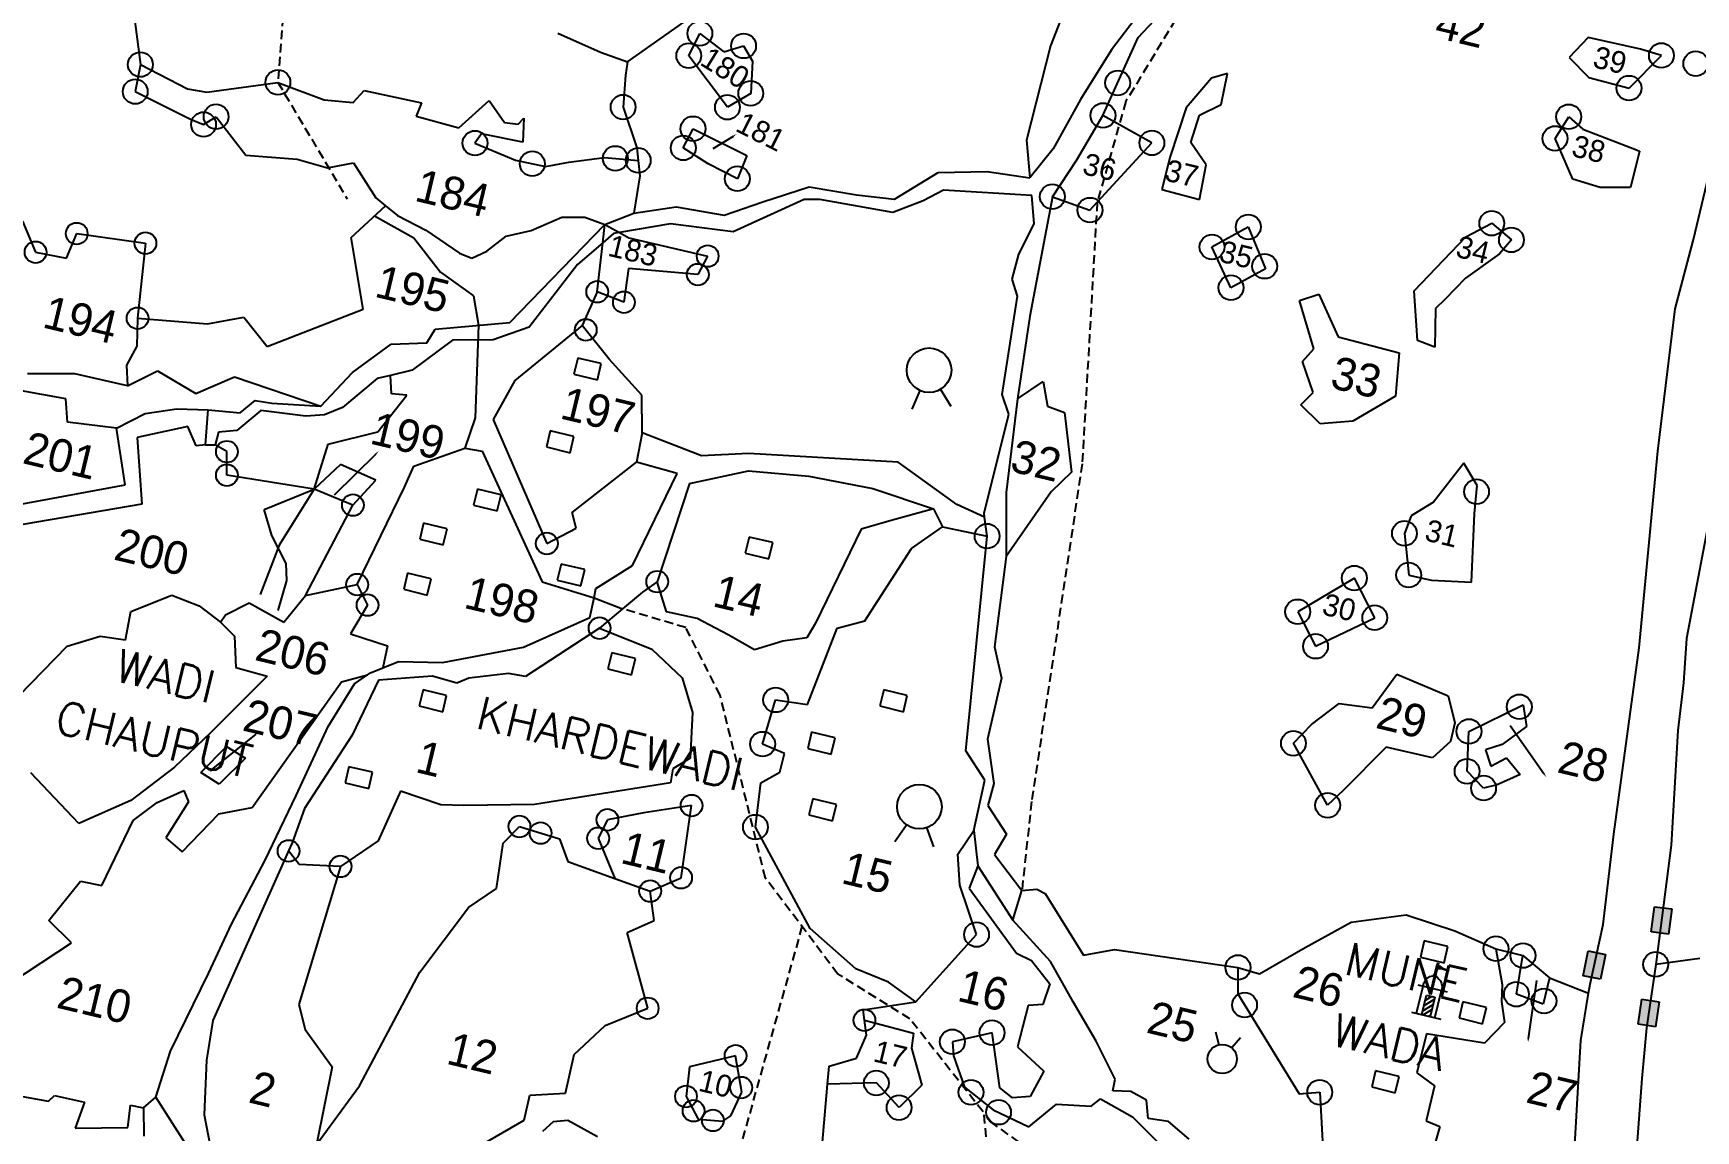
# Model space of a CAD drawing. Header units: metres. Extents: x 318142 to 321969, y 1858939 to 1863690.
# Drawn here: x 319705 to 320647, y 1861377 to 1861999 of the extents above; entities that cross this region are included whole.
import ezdxf

# ---------------------------------------------------------------- set-up
doc = ezdxf.new("R2010")
doc.units = ezdxf.units.M
doc.linetypes.add('DASHED', pattern=[0.75, 0.5, -0.25])
for name, color, linetype in [('LINE_FOOTPATH', 1, 'DASHED'), ('LINE_WATER', 4, 'Continuous'), ('OFF', 1, 'Continuous'), ('OTHERS', 1, 'Continuous'), ('POLY_PARCEL', 6, 'Continuous'), ('POLY_ROAD', 30, 'Continuous'), ('POLY_WATER', 4, 'Continuous'), ('TEXT_MAPIN', 7, 'Continuous'), ('TEXT_PARCEL', 7, 'Continuous')]:
    doc.layers.add(name, color=color, linetype=linetype)
doc.styles.get("Standard").update_dxf_attribs({"font": 'simplex.shx'})
doc.styles.add('TEXT_MAP', font='')
doc.styles.get('TEXT_MAP').set_extended_font_data('Kruti Dev 050')

msp = doc.modelspace()

# ---------------------------------------------------------------- hatches: boundary and pattern name
for points in [[(320622.07, 1861489.84), (320631.93, 1861488.54), (320633.8, 1861502.8), (320623.94, 1861504.1)], [(320583.56, 1861464.95), (320593.31, 1861462.98), (320596.16, 1861477.08), (320586.41, 1861479.05)], [(320626.65, 1861450.24), (320616.8, 1861451.65), (320614.75, 1861437.41), (320624.6, 1861436)]]:
    msp.add_hatch(color=256).paths.add_polyline_path(points)
at = {"linetype": 'Continuous'}
msp.add_hatch(color=256, dxfattribs=at).paths.add_polyline_path([(320502.3, 1861468.84), (320503.85, 1861468.73), (320505.47, 1861468.17), (320507.57, 1861467.76), (320503.47, 1861469.35), (320502.32, 1861470.41), (320500.72, 1861471.06), (320500.1, 1861468.65), (320500.4, 1861468.59)])

# ---------------------------------------------------------------- linework, layer by layer
for p, q in [((320203.17, 1861786.12), (320207.79, 1861796.69)), ((320225.34, 1861787.59), (320219.37, 1861797.46)), ((320193.43, 1861541.09), (320200.09, 1861550.51)), ((320215.44, 1861538.05), (320211.58, 1861548.92)), ((320622.07, 1861489.84), (320623.94, 1861504.1)), ((320623.94, 1861504.1), (320633.8, 1861502.8)), ((320633.8, 1861502.8), (320631.93, 1861488.54)), ((320631.93, 1861488.54), (320622.07, 1861489.84)), ((320583.56, 1861464.95), (320586.41, 1861479.05)), ((320586.41, 1861479.05), (320596.16, 1861477.08)), ((320596.16, 1861477.08), (320593.31, 1861462.98)), ((320593.31, 1861462.98), (320583.56, 1861464.95)), ((320614.75, 1861437.41), (320616.8, 1861451.65)), ((320616.8, 1861451.65), (320626.65, 1861450.24)), ((320626.65, 1861450.24), (320624.6, 1861436)), ((320624.6, 1861436), (320614.75, 1861437.41)), ((320375.16, 1861433.14), (320376.99, 1861425.8)), ((320389.33, 1861429.75), (320384.39, 1861424.03))]:
    msp.add_line(p, q)
for p, q in [((320493.23, 1861461.01), (320494.74, 1861463.28)), ((320494.74, 1861463.28), (320496.69, 1861464.48)), ((320496.69, 1861464.48), (320498.3, 1861464.97)), ((320498.3, 1861464.97), (320499.43, 1861466.02)), ((320499.43, 1861466.02), (320500.72, 1861471.06)), ((320499.43, 1861466.02), (320500.21, 1861464.87)), ((320500.4, 1861468.59), (320500.1, 1861468.65)), ((320500.21, 1861464.87), (320501.78, 1861463)), ((320502.3, 1861468.84), (320500.4, 1861468.59)), ((320500.72, 1861471.06), (320502.32, 1861470.41)), ((320501.78, 1861463), (320502.7, 1861462.08)), ((320503.85, 1861468.73), (320502.3, 1861468.84)), ((320502.32, 1861470.41), (320503.47, 1861469.35)), ((320503.47, 1861469.35), (320507.57, 1861467.76)), ((320505.47, 1861468.17), (320503.85, 1861468.73)), ((320507.57, 1861467.76), (320505.47, 1861468.17)), ((320489.08, 1861443.65), (320492.77, 1861459.07)), ((320489.86, 1861459.77), (320506.47, 1861455.8)), ((320492.16, 1861442.92), (320494.77, 1861453.86)), ((320492.77, 1861459.07), (320493.23, 1861461.01)), ((320494.12, 1861451.13), (320497.51, 1861453.21)), ((320494.77, 1861453.86), (320499.5, 1861452.73)), ((320499.55, 1861441.15), (320503.23, 1861456.57)), ((320502.7, 1861462.08), (320503.32, 1861460.62)), ((320503.61, 1861458.89), (320503.23, 1861456.57)), ((320503.32, 1861460.62), (320503.61, 1861458.89)), ((320486.18, 1861444.35), (320502.95, 1861440.34)), ((320492.69, 1861445.13), (320498.55, 1861448.74)), ((320492.94, 1861442.73), (320497.83, 1861445.74)), ((320493.4, 1861448.13), (320499.26, 1861451.73)), ((320499.5, 1861452.73), (320496.89, 1861441.79)), ((320495.93, 1861442.02), (320497.12, 1861442.74))]:
    msp.add_line(p, q, dxfattribs=at)
for points in [[(320101.7, 1861940.81), (320090.29, 1861933.7)], [(319899.18, 1861760.73), (319875.63, 1861737.32)], [(320561.3, 1861579.42), (320542.15, 1861606.55)], [(319831.09, 1861601.79), (319805.16, 1861581.05)], [(320552.55, 1861429.47), (320557.35, 1861462.33)]]:
    msp.add_lwpolyline(points)
for centre, radius in [((320082.92, 1861999.16), 7.04), ((320076.63, 1861986.56), 7.04), ((320107.68, 1861992.1), 7.04), ((320627.89, 1861986.66), 7.04), ((319765.83, 1861981.53), 7.04), ((320647.38, 1861982.05), 7.04), ((319762.87, 1861966.22), 7.04), ((319843.76, 1861971.42), 7.04), ((320111.77, 1861965.2), 7.04), ((320319.72, 1861971.11), 7.04), ((320609.51, 1861968.18), 7.04), ((320039.43, 1861957.37), 7.04), ((320098.56, 1861957.36), 7.04), ((319801.62, 1861947.57), 7.04), ((319808.77, 1861951.95), 7.04), ((320311.36, 1861952.67), 7.04), ((320575.36, 1861951.92), 7.04), ((319955.45, 1861936.97), 7.04), ((320079.05, 1861945.12), 7.04), ((320339.08, 1861937.14), 7.04), ((320567.57, 1861939.63), 7.04), ((320035, 1861928.31), 7.04), ((320047.95, 1861927.18), 7.04), ((320073.51, 1861934.3), 7.04), ((319987.93, 1861925.3), 7.04), ((320104.15, 1861916.8), 7.04), ((320282.71, 1861906.61), 7.04), ((320303.98, 1861899.01), 7.04), ((320393.72, 1861889.48), 7.04), ((320531.76, 1861891.59), 7.04), ((319729.72, 1861885.67), 6.16), ((319768.69, 1861880.25), 6.16), ((320542.89, 1861882.14), 7.04), ((319706.42, 1861875.14), 6.16), ((320087.33, 1861872.93), 6.16), ((320373.15, 1861878.11), 7.04), ((320081.75, 1861862.48), 6.16), ((320403.01, 1861867.19), 7.04), ((320024.79, 1861852.7), 6.16), ((320383.93, 1861855), 7.04), ((320039.88, 1861846.74), 6.16), ((319764.25, 1861837.7), 6.16), ((320018.26, 1861831.1), 6.16), ((320212.84, 1861808.24), 12.61), ((319814.9, 1861762.07), 6.16), ((319814.84, 1861748.71), 6.16), ((320523.08, 1861739.36), 7.04), ((319886.27, 1861731.77), 6.16), ((320245.72, 1861714.16), 7.04), ((320482.24, 1861715.74), 7.04), ((319996.18, 1861710), 6.16), ((320484.67, 1861692.13), 7.04), ((319888.68, 1861686.7), 6.16), ((320058.79, 1861688.36), 6.16), ((320453.88, 1861690.38), 7.04), ((319894.59, 1861675.09), 6.16), ((320421.74, 1861671.3), 7.04), ((320465.45, 1861667.94), 7.04), ((320026.06, 1861662.02), 6.16), ((320431.85, 1861651.76), 7.04), ((320125.86, 1861621.34), 7.04), ((320547.33, 1861617.42), 7.04), ((320419.34, 1861596.74), 7.04), ((320518.79, 1861603.44), 7.04), ((320118.46, 1861596.28), 7.04), ((320517.74, 1861580.86), 7.04), ((320527.08, 1861571.35), 7.04), ((320078.25, 1861561.43), 6.16), ((320207.36, 1861560.8), 12.61), ((320438.72, 1861561.61), 7.04), ((320030.48, 1861553.36), 6.16), ((319980.66, 1861549.58), 6.16), ((319992.67, 1861545.85), 6.16), ((320025.27, 1861542.89), 6.16), ((320114.44, 1861549.22), 7.04), ((319849.82, 1861535.7), 6.16), ((319879.22, 1861526.92), 6.16), ((320054.76, 1861512.94), 6.16), ((320072.26, 1861520.48), 6.16), ((320239.72, 1861488.31), 7.04), ((320534.1, 1861480.26), 7.04), ((320549.38, 1861476.42), 7.04), ((320387.88, 1861469.63), 7.04), ((320624.66, 1861471.38), 7.04), ((320391.63, 1861448.34), 7.04), ((320545.71, 1861454.48), 7.04), ((320561.34, 1861450.66), 7.04), ((320053.33, 1861446.49), 6.16), ((320176.18, 1861439.71), 6.16), ((320226.03, 1861427.49), 7.04), ((320248.52, 1861432.65), 7.04), ((320103.15, 1861419.55), 6.16), ((320378.98, 1861417.77), 8.27), ((320106.32, 1861401.52), 6.16), ((320182.94, 1861404.16), 7.04), ((320236.59, 1861398.88), 7.04), ((320434.25, 1861398.89), 7.04), ((320075.06, 1861396.51), 6.16), ((320195.85, 1861390.21), 7.04), ((320079.37, 1861388.4), 6.16), ((320090.33, 1861382.93), 6.16), ((320252.19, 1861387.57), 7.04)]:
    msp.add_circle(centre, radius)
for points in [[(320101.48, 1861941.17), (320103.82, 1861942.14), (320101.92, 1861940.46)], [(319898.89, 1861761.02), (319900.95, 1861762.49), (319899.47, 1861760.43)], [(319830.83, 1861602.12), (319833.05, 1861603.36), (319831.35, 1861601.47)], [(320561.64, 1861579.66), (320562.74, 1861577.38), (320560.96, 1861579.18)], [(320552.97, 1861429.41), (320552.19, 1861426.99), (320552.14, 1861429.53)]]:
    msp.add_solid(points)
at = {"layer": 'LINE_FOOTPATH', "ltscale": 10}
for p, q in [((320391.33, 1862070.87), (320324.35, 1861960.68)), ((319846.63, 1862008.3), (319843.76, 1861971.42)), ((319843.76, 1861971.42), (319882.98, 1861905.49)), ((320324.35, 1861960.68), (320308.09, 1861903.48)), ((320308.09, 1861903.48), (320299.59, 1861755.19)), ((320299.59, 1861755.19), (320270.9, 1861563.69)), ((320074.88, 1861662.37), (320039.09, 1861672.97)), ((320094.39, 1861623.99), (320074.88, 1861662.37)), ((320120.07, 1861520.31), (320094.39, 1861623.99)), ((320270.9, 1861563.69), (320265.44, 1861513.34)), ((320161.16, 1861465.89), (320120.07, 1861520.31)), ((320140.78, 1861492.88), (320095.64, 1861331.42)), ((320201.93, 1861440.56), (320161.16, 1861465.89)), ((320248.03, 1861381.89), (320201.93, 1861440.56)), ((320257.62, 1861239.23), (320243.93, 1861387.11)), ((320312.65, 1861335.79), (320248.03, 1861381.89))]:
    msp.add_line(p, q, dxfattribs=at)
at = {"layer": 'LINE_WATER'}
for p, q in [((319898.59, 1861895.83), (319920.83, 1861883.33)), ((319920.83, 1861883.33), (319935.85, 1861863.87)), ((319935.85, 1861863.87), (319954.54, 1861850.34)), ((319954.54, 1861850.34), (319957.44, 1861833.7)), ((319957.44, 1861833.7), (319955.59, 1861781.18)), ((319955.59, 1861781.18), (319949.74, 1861764.06)), ((319836.05, 1861729.37), (319864.38, 1861740.75)), ((319864.38, 1861740.75), (319844.48, 1861709.14)), ((319840.35, 1861714.53), (319836.05, 1861729.37)), ((319844.48, 1861709.14), (319833.63, 1861681.09)), ((319848.47, 1861698.69), (319840.35, 1861714.53)), ((319848.8, 1861689.06), (319848.47, 1861698.69)), ((319843.9, 1861672.01), (319848.8, 1861689.06))]:
    msp.add_line(p, q, dxfattribs=at)
at = {"layer": 'OFF'}
for p, q in [((319802.64, 1861766.01), (319808.15, 1861765.92)), ((320050.14, 1861772.7), (320046.99, 1861756.17)), ((320215.36, 1861729.73), (320220.43, 1861719.41))]:
    msp.add_line(p, q, dxfattribs=at)
at = {"layer": 'OTHERS'}
for p, q in [((320013.67, 1861815.16), (320011.5, 1861806.08)), ((320027.06, 1861811.96), (320013.67, 1861815.16)), ((320024.86, 1861802.72), (320027.06, 1861811.96)), ((320011.5, 1861806.08), (320024.86, 1861802.72)), ((319998.15, 1861773.85), (319995.99, 1861764.77)), ((320011.55, 1861770.65), (319998.15, 1861773.85)), ((319995.99, 1861764.77), (320009.34, 1861761.41)), ((320009.34, 1861761.41), (320011.55, 1861770.65)), ((319956.82, 1861740.87), (319954.65, 1861731.79)), ((319970.22, 1861737.67), (319956.82, 1861740.87)), ((319968.01, 1861728.43), (319970.22, 1861737.67)), ((319954.65, 1861731.79), (319968.01, 1861728.43)), ((319926.32, 1861721.62), (319924.15, 1861712.53)), ((319939.72, 1861718.41), (319926.32, 1861721.62)), ((319937.51, 1861709.17), (319939.72, 1861718.41)), ((319924.15, 1861712.53), (319937.51, 1861709.17)), ((320110.81, 1861713.68), (320108.64, 1861704.59)), ((320124.21, 1861710.48), (320110.81, 1861713.68)), ((320122, 1861701.23), (320124.21, 1861710.48)), ((320004.23, 1861698.37), (320002.06, 1861689.29)), ((320017.63, 1861695.17), (320004.23, 1861698.37)), ((320108.64, 1861704.59), (320122, 1861701.23)), ((319917.22, 1861693.11), (319915.05, 1861684.02)), ((319930.62, 1861689.91), (319917.22, 1861693.11)), ((319928.41, 1861680.66), (319930.62, 1861689.91)), ((320002.06, 1861689.29), (320015.42, 1861685.93)), ((320015.42, 1861685.93), (320017.63, 1861695.17)), ((319915.05, 1861684.02), (319928.41, 1861680.66)), ((320032.99, 1861647.96), (320030.82, 1861638.88)), ((320046.39, 1861644.76), (320032.99, 1861647.96)), ((320044.18, 1861635.52), (320046.39, 1861644.76)), ((320030.82, 1861638.88), (320044.18, 1861635.52)), ((319926.01, 1861627.11), (319923.84, 1861618.02)), ((319939.41, 1861623.91), (319926.01, 1861627.11)), ((319937.2, 1861614.66), (319939.41, 1861623.91)), ((320187.09, 1861627.05), (320184.92, 1861617.97)), ((320200.49, 1861623.85), (320187.09, 1861627.05)), ((320198.28, 1861614.61), (320200.49, 1861623.85)), ((319923.84, 1861618.02), (319937.2, 1861614.66)), ((320184.92, 1861617.97), (320198.28, 1861614.61)), ((320146.23, 1861602.95), (320144.06, 1861593.87)), ((320159.63, 1861599.75), (320146.23, 1861602.95)), ((320157.42, 1861590.51), (320159.63, 1861599.75)), ((320144.06, 1861593.87), (320157.42, 1861590.51)), ((319884.05, 1861583.48), (319881.88, 1861574.4)), ((319897.45, 1861580.28), (319884.05, 1861583.48)), ((319895.24, 1861571.04), (319897.45, 1861580.28)), ((319881.88, 1861574.4), (319895.24, 1861571.04)), ((320146.92, 1861565.3), (320144.75, 1861556.22)), ((320160.32, 1861562.1), (320146.92, 1861565.3)), ((320158.11, 1861552.86), (320160.32, 1861562.1)), ((320144.75, 1861556.22), (320158.11, 1861552.86)), ((320493.47, 1861484.66), (320491.3, 1861475.57)), ((320506.87, 1861481.46), (320493.47, 1861484.66)), ((320504.66, 1861472.21), (320506.87, 1861481.46)), ((320491.3, 1861475.57), (320504.66, 1861472.21)), ((320515.34, 1861450.11), (320513.17, 1861441.03)), ((320528.74, 1861446.91), (320515.34, 1861450.11)), ((320526.53, 1861437.67), (320528.74, 1861446.91)), ((320513.17, 1861441.03), (320526.53, 1861437.67)), ((320465.83, 1861411), (320463.66, 1861401.92)), ((320479.23, 1861407.8), (320465.83, 1861411)), ((320477.02, 1861398.56), (320479.23, 1861407.8)), ((320463.66, 1861401.92), (320477.02, 1861398.56))]:
    msp.add_line(p, q, dxfattribs=at)
at = {"layer": 'POLY_PARCEL'}
for p, q in [((319760.41, 1862023.47), (319765.83, 1861981.53)), ((320294.98, 1862026.36), (320281.65, 1861992.06)), ((320041.92, 1861982.98), (320073.74, 1862005.49)), ((320002.37, 1861999.39), (320026.62, 1861988.48)), ((320076.63, 1861986.56), (320082.92, 1861999.16)), ((320082.92, 1861999.16), (320096.52, 1861988.7)), ((320096.52, 1861988.7), (320107.68, 1861992.1)), ((320107.68, 1861992.1), (320112.69, 1861983.52)), ((320281.65, 1861992.06), (320268.1, 1861938.75)), ((320586.27, 1861996.8), (320575.64, 1861985.58)), ((320615.95, 1861990.29), (320586.27, 1861996.8)), ((320627.89, 1861986.66), (320615.95, 1861990.29)), ((319765.83, 1861981.53), (319762.87, 1861966.22)), ((319765.83, 1861981.53), (319792.53, 1861967.71)), ((320026.62, 1861988.48), (320041.92, 1861982.98)), ((320041.92, 1861982.98), (320040.79, 1861975.42)), ((320098.56, 1861957.36), (320076.63, 1861986.56)), ((320112.69, 1861983.52), (320111.77, 1861965.2)), ((320575.64, 1861985.58), (320586.7, 1861974.21)), ((320609.51, 1861968.18), (320627.89, 1861986.66)), ((319803.44, 1861965.82), (319843.76, 1861971.42)), ((319843.76, 1861971.42), (319869.96, 1861961.58)), ((320040.79, 1861975.42), (320039.43, 1861957.37)), ((320372.91, 1861973.72), (320358.44, 1861957.02)), ((320381.89, 1861976.42), (320372.91, 1861973.72)), ((320378.28, 1861958.87), (320381.89, 1861976.42)), ((320586.7, 1861974.21), (320609.51, 1861968.18)), ((319762.87, 1861966.22), (319794.15, 1861950.57)), ((319792.53, 1861967.71), (319803.44, 1861965.82)), ((319886.46, 1861959.99), (319892.69, 1861966.78)), ((319892.69, 1861966.78), (319925.08, 1861959.76)), ((320111.77, 1861965.2), (320098.56, 1861957.36)), ((319869.96, 1861961.58), (319886.46, 1861959.99)), ((319925.08, 1861959.76), (319922.14, 1861952.18)), ((319946.35, 1861945.58), (319963.49, 1861961.22)), ((319963.49, 1861961.22), (319972.24, 1861948.6)), ((320039.43, 1861957.37), (320047.23, 1861934.34)), ((320339.08, 1861937.14), (320311.36, 1861952.67)), ((320358.44, 1861957.02), (320349.49, 1861929.31)), ((320361.12, 1861937.39), (320365.99, 1861952.89)), ((320365.99, 1861952.89), (320378.28, 1861958.87)), ((319794.15, 1861950.57), (319801.62, 1861947.57)), ((319801.62, 1861947.57), (319808.77, 1861951.95)), ((319808.77, 1861951.95), (319825.53, 1861930.19)), ((319922.14, 1861952.18), (319946.35, 1861945.58)), ((319972.24, 1861948.6), (319979.91, 1861947.69)), ((319979.91, 1861947.69), (319983.08, 1861951.12)), ((319983.08, 1861951.12), (319982.57, 1861937.44)), ((320073.51, 1861934.3), (320079.05, 1861945.12)), ((320079.05, 1861945.12), (320109.59, 1861929.94)), ((320567.57, 1861939.63), (320575.36, 1861951.92)), ((320575.36, 1861951.92), (320583.39, 1861944.96)), ((320583.39, 1861944.96), (320612.9, 1861933.65)), ((319959.08, 1861942.34), (319955.45, 1861936.97)), ((319955.45, 1861936.97), (319978.41, 1861927.29)), ((319982.57, 1861937.44), (319959.08, 1861942.34)), ((320047.23, 1861934.34), (320047.95, 1861927.18)), ((320087.59, 1861925.19), (320073.51, 1861934.3)), ((320268.1, 1861938.75), (320269.9, 1861917.35)), ((320303.98, 1861899.01), (320339.08, 1861937.14)), ((320369.91, 1861924.63), (320361.12, 1861937.39)), ((320577.75, 1861916.46), (320567.57, 1861939.63)), ((320612.9, 1861933.65), (320615.52, 1861932.44)), ((319825.53, 1861930.19), (319854.77, 1861927.91)), ((319854.77, 1861927.91), (319871.88, 1861922.95)), ((319871.88, 1861922.95), (319886.69, 1861925.85)), ((319886.69, 1861925.85), (319899.19, 1861905.98)), ((319978.41, 1861927.29), (319995.47, 1861923.73)), ((319995.47, 1861923.73), (320008.64, 1861926.2)), ((320008.64, 1861926.2), (320028.82, 1861928.85)), ((320028.82, 1861928.85), (320047.95, 1861927.18)), ((320047.95, 1861927.18), (320048.84, 1861918.36)), ((320104.15, 1861916.8), (320087.59, 1861925.19)), ((320109.59, 1861929.94), (320104.15, 1861916.8)), ((320349.49, 1861929.31), (320344.66, 1861910.7)), ((320366, 1861905.02), (320369.91, 1861924.63)), ((320615.52, 1861932.44), (320610.38, 1861911.77)), ((320048.84, 1861918.36), (320045.41, 1861897.34)), ((320593.13, 1861911.82), (320577.75, 1861916.46)), ((319899.19, 1861905.98), (319904.73, 1861901.47)), ((320282.71, 1861906.61), (320303.98, 1861899.01)), ((320344.66, 1861910.7), (320366, 1861905.02)), ((320610.38, 1861911.77), (320593.13, 1861911.82)), ((319885.23, 1861883.57), (319904.73, 1861901.47)), ((319904.73, 1861901.47), (319911.59, 1861895.88)), ((319911.59, 1861895.88), (319927.59, 1861887.71)), ((319698.93, 1861892.76), (319706.42, 1861875.14)), ((319927.59, 1861887.71), (319946.59, 1861874.64)), ((319973.08, 1861884.15), (319987.31, 1861887.54)), ((319987.31, 1861887.54), (320004.62, 1861895.07)), ((320004.62, 1861895.07), (320017.65, 1861894.92)), ((320017.65, 1861894.92), (320029.07, 1861890.88)), ((320027.91, 1861880.5), (320029.07, 1861890.88)), ((320029.07, 1861890.88), (320037.31, 1861886.24)), ((320373.15, 1861878.11), (320393.72, 1861889.48)), ((320393.72, 1861889.48), (320403.58, 1861865.81)), ((320517.11, 1861883.85), (320531.76, 1861891.59)), ((320531.76, 1861891.59), (320542.89, 1861882.14)), ((319724.04, 1861871.71), (319729.72, 1861885.67)), ((319729.72, 1861885.67), (319768.69, 1861880.25)), ((319768.69, 1861880.25), (319764.25, 1861837.7)), ((319892.18, 1861842.87), (319885.23, 1861883.57)), ((319962.2, 1861875.79), (319973.08, 1861884.15)), ((320024.79, 1861852.7), (320027.91, 1861880.5)), ((320037.31, 1861886.24), (320042.61, 1861883.25)), ((320042.61, 1861883.25), (320087.33, 1861872.93)), ((320383.93, 1861855), (320373.15, 1861878.11)), ((320487.69, 1861853.27), (320517.11, 1861883.85)), ((320542.89, 1861882.14), (320536.16, 1861874.26)), ((319706.42, 1861875.14), (319724.04, 1861871.71)), ((319946.59, 1861874.64), (319953.74, 1861871.72)), ((319953.74, 1861871.72), (319962.2, 1861875.79)), ((320087.33, 1861872.93), (320081.75, 1861862.48)), ((320536.16, 1861874.26), (320516.77, 1861860.48)), ((320042.46, 1861865.88), (320039.88, 1861846.74)), ((320081.75, 1861862.48), (320042.46, 1861865.88)), ((320403.58, 1861865.81), (320383.93, 1861855)), ((320516.77, 1861860.48), (320505.14, 1861848.33)), ((320024.79, 1861852.7), (320016.23, 1861833.62)), ((320039.88, 1861846.74), (320024.79, 1861852.7)), ((320422.77, 1861847.85), (320433.71, 1861851.44)), ((320433.71, 1861851.44), (320444.59, 1861827.13)), ((320489.69, 1861825.08), (320487.69, 1861853.27)), ((319837.68, 1861821.77), (319892.18, 1861842.87)), ((320430.93, 1861820.32), (320422.77, 1861847.85)), ((320499.84, 1861843.2), (320499.48, 1861821.39)), ((320505.14, 1861848.33), (320499.84, 1861843.2)), ((319764.25, 1861837.7), (319763.86, 1861821.96)), ((319764.25, 1861837.7), (319803.83, 1861834.49)), ((319803.83, 1861834.49), (319824.41, 1861838.31)), ((319824.41, 1861838.31), (319837.68, 1861821.77)), ((320016.23, 1861833.62), (319978.01, 1861802.38)), ((320031.57, 1861814.49), (320016.23, 1861833.62)), ((319763.86, 1861821.96), (319757.91, 1861811.18)), ((320444.59, 1861827.13), (320479.28, 1861818.07)), ((320499.48, 1861821.39), (320489.69, 1861825.08)), ((319757.91, 1861811.18), (319758.47, 1861799.37)), ((320050, 1861794.02), (320031.57, 1861814.49)), ((320424.37, 1861813.16), (320430.93, 1861820.32)), ((320430.47, 1861795.62), (320424.37, 1861813.16)), ((320479.28, 1861818.07), (320477.12, 1861793.58)), ((319728.67, 1861806.23), (319701.89, 1861806.14)), ((319758.47, 1861799.37), (319728.67, 1861806.23)), ((319758.47, 1861799.37), (319775.49, 1861807.9)), ((319775.49, 1861807.9), (319797.29, 1861795.02)), ((319797.29, 1861795.02), (319819.22, 1861804.46)), ((319819.22, 1861804.46), (319868.06, 1861787.82)), ((319908.09, 1861794.94), (319907.61, 1861805.31)), ((319978.01, 1861802.38), (319965.68, 1861780.22)), ((320262.87, 1861792.03), (320277.45, 1861801.93)), ((320277.45, 1861801.93), (320280.01, 1861787.94)), ((319723.55, 1861792.07), (319696.43, 1861796.87)), ((319900.39, 1861773.36), (319916.82, 1861794.13)), ((319916.82, 1861794.13), (319908.09, 1861794.94)), ((320050.14, 1861772.7), (320050, 1861794.02)), ((320423.54, 1861788.55), (320430.47, 1861795.62)), ((320477.12, 1861793.58), (320452.97, 1861779.39)), ((319724.44, 1861778.76), (319723.55, 1861792.07)), ((319752.23, 1861775.42), (319768.5, 1861783.74)), ((319768.5, 1861783.74), (319786.55, 1861786.43)), ((319786.55, 1861786.43), (319804.31, 1861785.86)), ((320280.01, 1861787.94), (320289.58, 1861784.28)), ((320289.58, 1861784.28), (320293.52, 1861750.47)), ((320434.55, 1861777.78), (320423.54, 1861788.55)), ((319752.23, 1861775.42), (319724.44, 1861778.76)), ((319757.29, 1861743.32), (319752.23, 1861775.42)), ((319792.73, 1861776.39), (319763.93, 1861770.03)), ((319797.38, 1861765.42), (319792.73, 1861776.39)), ((319872.22, 1861766.35), (319900.39, 1861773.36)), ((319965.68, 1861780.22), (319996.18, 1861710)), ((320452.97, 1861779.39), (320434.55, 1861777.78)), ((319763.93, 1861770.03), (319766.6, 1861732.28)), ((319802.64, 1861766.01), (319797.38, 1861765.42)), ((319814.9, 1861762.07), (319808.15, 1861765.92)), ((319864.38, 1861740.75), (319872.22, 1861766.35)), ((319920.89, 1861753.75), (319949.74, 1861764.06)), ((319949.74, 1861764.06), (319959.58, 1861762.37)), ((319814.84, 1861748.71), (319814.9, 1861762.07)), ((319879.2, 1861754.87), (319864.38, 1861740.75)), ((319899.24, 1861745.89), (319879.2, 1861754.87)), ((319959.58, 1861762.37), (319993.55, 1861688.24)), ((320010.57, 1861727.53), (320046.99, 1861756.17)), ((320515.97, 1861755.5), (320498.68, 1861733.45)), ((320523.4, 1861742.9), (320515.97, 1861755.5)), ((319864.38, 1861740.75), (319814.84, 1861748.71)), ((319886.27, 1861731.77), (319899.24, 1861745.89)), ((319915.46, 1861741.97), (319920.89, 1861753.75)), ((320293.52, 1861750.47), (320281.97, 1861739.25)), ((319691.78, 1861731.2), (319757.29, 1861743.32)), ((319886.27, 1861731.77), (319864.38, 1861740.75)), ((319888.68, 1861686.7), (319915.46, 1861741.97)), ((320281.97, 1861739.25), (320256.48, 1861702.64)), ((320521.99, 1861727.1), (320523.4, 1861742.9)), ((319766.6, 1861732.28), (319692.64, 1861719.57)), ((319859.48, 1861680.5), (319886.27, 1861731.77)), ((320012.82, 1861718.71), (320010.57, 1861727.53)), ((320215.36, 1861729.73), (320190.09, 1861722.58)), ((320498.68, 1861733.45), (320485.99, 1861725.66)), ((320520.17, 1861688.17), (320521.99, 1861727.1)), ((319996.18, 1861710), (320012.82, 1861718.71)), ((320174.28, 1861718.2), (320148.51, 1861664.89)), ((320190.09, 1861722.58), (320174.28, 1861718.2)), ((320202.89, 1861707.13), (320220.43, 1861719.41)), ((320220.43, 1861719.41), (320245.72, 1861714.16)), ((320485.99, 1861725.66), (320482.24, 1861715.74)), ((320482.24, 1861715.74), (320484.67, 1861692.13)), ((320176.32, 1861666.25), (320202.89, 1861707.13)), ((320453.88, 1861690.38), (320421.74, 1861671.3)), ((320465.45, 1861667.94), (320453.88, 1861690.38)), ((320484.67, 1861692.13), (320497.58, 1861689.24)), ((320497.58, 1861689.24), (320520.17, 1861688.17)), ((319760.39, 1861671.46), (319783.64, 1861680.7)), ((319783.64, 1861680.7), (319799.09, 1861674.68)), ((319847.03, 1861665.48), (319859.48, 1861680.5)), ((319859.48, 1861680.5), (319888.68, 1861686.7)), ((319888.68, 1861686.7), (319894.59, 1861675.09)), ((319993.55, 1861688.24), (320022.93, 1861679.26)), ((320022.93, 1861679.26), (320039.09, 1861672.97)), ((320063.97, 1861671.27), (320058.79, 1861688.36)), ((319757.31, 1861655.33), (319760.39, 1861671.46)), ((319799.09, 1861674.68), (319811.14, 1861665.31)), ((319813.98, 1861669.56), (319827.45, 1861676.29)), ((319827.45, 1861676.29), (319847.03, 1861665.48)), ((319894.59, 1861675.09), (319884.83, 1861658.81)), ((320081.46, 1861667.57), (320063.97, 1861671.27)), ((320421.74, 1861671.3), (320431.85, 1861651.76)), ((319811.14, 1861665.31), (319813.98, 1861669.56)), ((319811.14, 1861665.31), (319819.2, 1861657.42)), ((320026.06, 1861662.02), (320055.76, 1861650.11)), ((320098.86, 1861658.23), (320081.46, 1861667.57)), ((320148.51, 1861664.89), (320143.53, 1861656.51)), ((320143.93, 1861618.75), (320160.69, 1861661.98)), ((320160.69, 1861661.98), (320176.32, 1861666.25)), ((320431.85, 1861651.76), (320465.45, 1861667.94)), ((319697.04, 1861623.78), (319724.26, 1861651.8)), ((319724.26, 1861651.8), (319743.01, 1861657.44)), ((319743.01, 1861657.44), (319757.31, 1861655.33)), ((319819.2, 1861657.42), (319819.87, 1861639.78)), ((319884.83, 1861658.81), (319905.92, 1861651.98)), ((319905.92, 1861651.98), (319903.26, 1861639.53)), ((320113.96, 1861649.76), (320098.86, 1861658.23)), ((320130.02, 1861654.55), (320113.96, 1861649.76)), ((320143.53, 1861656.51), (320130.02, 1861654.55)), ((320055.76, 1861650.11), (320072.79, 1861633.78)), ((319837.71, 1861634.81), (319805.53, 1861602.75)), ((319819.87, 1861639.78), (319837.71, 1861634.81)), ((319879.76, 1861631.6), (319894.49, 1861635.54)), ((320072.79, 1861633.78), (320078.75, 1861614.14)), ((320463.92, 1861616.79), (320477.94, 1861635.88)), ((320477.94, 1861635.88), (320507.11, 1861623.6)), ((319829.25, 1861560.26), (319879.76, 1861631.6)), ((320507.11, 1861623.6), (320510.76, 1861608.36)), ((320078.75, 1861614.14), (320077.45, 1861588.31)), ((320118.46, 1861596.28), (320125.86, 1861621.34)), ((320125.86, 1861621.34), (320143.93, 1861618.75)), ((320429.59, 1861607.48), (320445.21, 1861619.29)), ((320445.21, 1861619.29), (320463.92, 1861616.79)), ((320518.79, 1861603.44), (320549.58, 1861618.52)), ((320549.58, 1861618.52), (320551.38, 1861606.28)), ((320419.34, 1861596.74), (320429.59, 1861607.48)), ((320510.76, 1861608.36), (320508.41, 1861597.7)), ((320551.38, 1861606.28), (320537.69, 1861595.97)), ((319805.53, 1861602.75), (319785.2, 1861583.22)), ((319800.16, 1861580.11), (319814.59, 1861594.89)), ((319814.59, 1861594.89), (319825.38, 1861588.38)), ((320130.85, 1861590.96), (320118.46, 1861596.28)), ((320438.72, 1861561.61), (320419.34, 1861596.74)), ((320471.83, 1861594.63), (320447.6, 1861569.92)), ((320498.15, 1861588.54), (320471.83, 1861594.63)), ((320508.41, 1861597.7), (320498.15, 1861588.54)), ((320517.74, 1861580.86), (320518.79, 1861603.44)), ((320537.69, 1861595.97), (320528.11, 1861592.95)), ((319825.38, 1861588.38), (319810.55, 1861573.56)), ((320077.45, 1861588.31), (320067.51, 1861582.2)), ((320128.19, 1861580.46), (320130.85, 1861590.96)), ((320528.11, 1861592.95), (320531.23, 1861583.74)), ((320531.23, 1861583.74), (320540.05, 1861588.52)), ((320540.05, 1861588.52), (320547.82, 1861578.99)), ((319730.96, 1861551.17), (319703.78, 1861579.91)), ((319785.2, 1861583.22), (319760.46, 1861564.32)), ((319810.55, 1861573.56), (319800.16, 1861580.11)), ((320067.51, 1861582.2), (320066.19, 1861574.41)), ((320117.47, 1861574.39), (320128.19, 1861580.46)), ((320527.08, 1861571.35), (320517.74, 1861580.86)), ((320547.82, 1861578.99), (320534.82, 1861573.24)), ((319775.32, 1861563.16), (319790.4, 1861569.93)), ((319790.4, 1861569.93), (319793.1, 1861563.52)), ((319913.26, 1861569.64), (319900.57, 1861541.48)), ((319936.12, 1861561.84), (319913.26, 1861569.64)), ((320066.19, 1861574.41), (319989.25, 1861562.13)), ((320114.44, 1861549.22), (320117.47, 1861574.39)), ((320447.6, 1861569.92), (320438.72, 1861561.61)), ((320534.82, 1861573.24), (320527.08, 1861571.35)), ((319760.46, 1861564.32), (319730.96, 1861551.17)), ((319761.72, 1861552.95), (319775.32, 1861563.16)), ((319793.1, 1861563.52), (319780.16, 1861543.17)), ((319789.41, 1861535.19), (319810.32, 1861556.72)), ((319810.32, 1861556.72), (319829.25, 1861560.26)), ((319949.19, 1861561.42), (319936.12, 1861561.84)), ((319989.25, 1861562.13), (319949.19, 1861561.42)), ((320051.09, 1861557.28), (320030.48, 1861553.36)), ((320078.25, 1861561.43), (320051.09, 1861557.28)), ((320072.26, 1861520.48), (320078.25, 1861561.43)), ((319744.06, 1861516.05), (319761.72, 1861552.95)), ((319971.35, 1861540.08), (319980.66, 1861549.58)), ((319980.66, 1861549.58), (320003.34, 1861542.53)), ((320030.48, 1861553.36), (320025.27, 1861542.89)), ((320145.48, 1861491.76), (320114.44, 1861549.22)), ((320229.06, 1861533.91), (320238.22, 1861547.3)), ((320238.22, 1861547.3), (320240.38, 1861527.29)), ((319780.16, 1861543.17), (319789.41, 1861535.19)), ((319900.57, 1861541.48), (319879.22, 1861526.92)), ((319967.58, 1861514.47), (319971.35, 1861540.08)), ((320003.34, 1861542.53), (320008.04, 1861529.69)), ((320025.27, 1861542.89), (320034.68, 1861520.14)), ((319855.84, 1861528), (319849.82, 1861535.7)), ((320008.04, 1861529.69), (320034.68, 1861520.14)), ((320230.25, 1861516.35), (320229.06, 1861533.91)), ((319879.22, 1861526.92), (319855.67, 1861448.7)), ((319879.22, 1861526.92), (319855.84, 1861528)), ((320034.68, 1861520.14), (320054.76, 1861512.94)), ((320054.76, 1861512.94), (320072.26, 1861520.48)), ((320240.38, 1861527.29), (320235.63, 1861514.65)), ((320240.38, 1861527.29), (320260.24, 1861496.54)), ((319713.96, 1861496.33), (319731.96, 1861518.55)), ((319731.96, 1861518.55), (319744.06, 1861516.05)), ((319951.82, 1861503.63), (319967.58, 1861514.47)), ((320056.98, 1861496.25), (320054.76, 1861512.94)), ((320239.72, 1861488.31), (320230.25, 1861516.35)), ((320235.63, 1861514.65), (320262.32, 1861477.84)), ((320260.24, 1861496.54), (320265.44, 1861513.34)), ((320265.44, 1861513.34), (320273.89, 1861514.08)), ((320273.89, 1861514.08), (320278.61, 1861511.57)), ((320278.61, 1861511.57), (320300.4, 1861476.65)), ((319924.28, 1861466.93), (319951.82, 1861503.63)), ((319726.71, 1861483.68), (319713.96, 1861496.33)), ((320041.74, 1861489.45), (320056.98, 1861496.25)), ((320171.25, 1861468.81), (320145.48, 1861491.76)), ((320281.62, 1861473.07), (320260.24, 1861496.54)), ((320425.92, 1861480.91), (320452.02, 1861495.34)), ((320452.02, 1861495.34), (320483.15, 1861499.52)), ((320483.15, 1861499.52), (320510.71, 1861490.37)), ((319663.18, 1861441.59), (319726.71, 1861483.68)), ((320053.33, 1861446.49), (320041.74, 1861489.45)), ((320205.24, 1861450.25), (320239.72, 1861488.31)), ((320510.71, 1861490.37), (320534.1, 1861480.26)), ((320262.32, 1861477.84), (320270.86, 1861473.63)), ((320270.86, 1861473.63), (320281.23, 1861460.29)), ((320294.46, 1861450.13), (320281.62, 1861473.07)), ((320300.4, 1861476.65), (320317.89, 1861479.76)), ((320317.89, 1861479.76), (320387.88, 1861469.63)), ((320400.1, 1861466.02), (320425.92, 1861480.91)), ((320534.1, 1861480.26), (320549.38, 1861476.42)), ((320534.1, 1861480.26), (320537.71, 1861459.92)), ((320545.71, 1861454.48), (320549.38, 1861476.42)), ((320549.38, 1861476.42), (320564.47, 1861463.77)), ((320649.67, 1861474.73), (320624.66, 1861471.38)), ((319889.93, 1861402.46), (319924.28, 1861466.93)), ((320189.86, 1861461.23), (320171.25, 1861468.81)), ((320387.88, 1861469.63), (320387.74, 1861454.66)), ((320387.88, 1861469.63), (320400.1, 1861466.02)), ((320564.47, 1861463.77), (320560.91, 1861448.88)), ((320564.47, 1861463.77), (320586.63, 1861455.02)), ((320205.24, 1861450.25), (320189.86, 1861461.23)), ((320281.23, 1861460.29), (320277.29, 1861448.69)), ((320387.74, 1861454.66), (320422.59, 1861398)), ((320537.71, 1861459.92), (320537.21, 1861450.39)), ((320560.91, 1861448.88), (320545.71, 1861454.48)), ((319855.67, 1861448.7), (319859.14, 1861434.52)), ((320029.15, 1861436.76), (320053.33, 1861446.49)), ((320175.37, 1861445.62), (320205.24, 1861450.25)), ((320176.18, 1861439.71), (320175.37, 1861445.62)), ((320268.96, 1861448.17), (320262.85, 1861424.71)), ((320277.29, 1861448.69), (320268.96, 1861448.17)), ((320307.48, 1861427.93), (320294.46, 1861450.13)), ((320537.21, 1861450.39), (320538.87, 1861438.38)), ((319859.14, 1861434.52), (319874.48, 1861413.37)), ((320011.62, 1861420.38), (320029.15, 1861436.76)), ((320176.18, 1861439.71), (320203.92, 1861432.42)), ((320177.33, 1861431.28), (320176.18, 1861439.71)), ((320538.87, 1861438.38), (320527.61, 1861426.71)), ((320171.65, 1861418.19), (320177.33, 1861431.28)), ((320203.92, 1861432.42), (320202.91, 1861423.97)), ((320248.52, 1861432.65), (320226.03, 1861427.49)), ((320226.03, 1861427.49), (320226.62, 1861419.48)), ((320252.92, 1861401.33), (320248.52, 1861432.65)), ((320262.85, 1861424.71), (320277.81, 1861410.94)), ((320318.26, 1861406.26), (320307.48, 1861427.93)), ((320494.79, 1861431.99), (320489.32, 1861409.88)), ((320527.61, 1861426.71), (320494.79, 1861431.99)), ((320006.7, 1861398.45), (320011.62, 1861420.38)), ((320103.15, 1861419.55), (320076.95, 1861413.32)), ((320106.76, 1861399.03), (320103.15, 1861419.55)), ((320156.12, 1861413.68), (320171.65, 1861418.19)), ((320202.91, 1861423.97), (320208.78, 1861403)), ((320226.62, 1861419.48), (320232.93, 1861401.76)), ((319874.48, 1861413.37), (319865.62, 1861369.31)), ((320076.95, 1861413.32), (320075.06, 1861396.51)), ((320155.26, 1861403.53), (320156.12, 1861413.68)), ((320277.81, 1861410.94), (320270.18, 1861396.54)), ((320316.89, 1861399.7), (320318.26, 1861406.26)), ((320489.32, 1861409.88), (320499.2, 1861402.6)), ((319687.48, 1861398.51), (319713.76, 1861393.9)), ((319713.76, 1861393.9), (319717.15, 1861397.13)), ((319717.15, 1861397.13), (319734.1, 1861393.32)), ((319865.62, 1861369.31), (319889.93, 1861402.46)), ((319983.4, 1861383.13), (319986.46, 1861397.27)), ((319986.46, 1861397.27), (320006.7, 1861398.45)), ((320075.06, 1861396.51), (320081.94, 1861383.58)), ((320100.48, 1861385.53), (320106.76, 1861399.03)), ((320151.9, 1861363.99), (320155.26, 1861403.53)), ((320182.94, 1861404.16), (320155.26, 1861403.53)), ((320195.85, 1861390.21), (320182.94, 1861404.16)), ((320208.78, 1861403), (320195.85, 1861390.21)), ((320232.93, 1861401.76), (320249.14, 1861389.02)), ((320260.12, 1861395.76), (320252.92, 1861401.33)), ((320270.18, 1861396.54), (320260.12, 1861395.76)), ((320327.25, 1861399.39), (320316.89, 1861399.7)), ((320336.09, 1861394.33), (320327.25, 1861399.39)), ((320422.59, 1861398), (320434.25, 1861398.89)), ((320434.25, 1861398.89), (320436.11, 1861364.22)), ((320499.2, 1861402.6), (320494.63, 1861382.63)), ((319734.1, 1861393.32), (319728.92, 1861378.62)), ((319758.75, 1861378.87), (319760.13, 1861391.62)), ((319760.13, 1861391.62), (319767.62, 1861390.07)), ((319767.62, 1861390.07), (319774.63, 1861396.15)), ((319767.62, 1861390.07), (319767.84, 1861374.08)), ((320249.14, 1861389.02), (320269.42, 1861379.33)), ((320269.42, 1861379.33), (320285.04, 1861392.15)), ((320285.04, 1861392.15), (320304.67, 1861390.97)), ((320304.67, 1861390.97), (320309.88, 1861395.25)), ((320309.88, 1861395.25), (320328.03, 1861385.06)), ((320336.99, 1861384.08), (320336.09, 1861394.33)), ((319728.92, 1861378.62), (319758.75, 1861378.87)), ((319941.14, 1861358.73), (319983.4, 1861383.13)), ((319999.85, 1861382.13), (319993.81, 1861376.59)), ((320008.17, 1861382.97), (319999.85, 1861382.13)), ((320024.84, 1861373.71), (320008.17, 1861382.97)), ((320081.94, 1861383.58), (320095.9, 1861382.5)), ((320095.9, 1861382.5), (320100.48, 1861385.53)), ((320328.03, 1861385.06), (320344.92, 1861368.15)), ((320348.58, 1861382.29), (320336.99, 1861384.08)), ((320360.17, 1861372.24), (320348.58, 1861382.29)), ((320494.63, 1861382.63), (320502.33, 1861379.41)), ((320502.33, 1861379.41), (320496.46, 1861358.97))]:
    msp.add_line(p, q, dxfattribs=at)
at = {"layer": 'POLY_ROAD'}
for p, q in [((320646.08, 1861882.42), (320666.14, 1861966.41)), ((320635.61, 1861843.13), (320646.08, 1861882.42)), ((320625.84, 1861762.32), (320635.61, 1861843.13)), ((320615.28, 1861650.94), (320625.84, 1861762.32)), ((320657.41, 1861736.59), (320642.12, 1861656.22)), ((320600.87, 1861545.25), (320615.28, 1861650.94)), ((320642.12, 1861656.22), (320640.44, 1861631.07)), ((320640.44, 1861631.07), (320637.21, 1861603.91)), ((320637.21, 1861603.91), (320633.4, 1861538.99)), ((320594.92, 1861494.05), (320600.87, 1861545.25)), ((320633.4, 1861538.99), (320624.66, 1861471.38)), ((320587.47, 1861460.1), (320594.92, 1861494.05)), ((320624.66, 1861471.38), (320619.48, 1861435.35)), ((320582.23, 1861428.22), (320586.63, 1861455.02)), ((320586.63, 1861455.02), (320587.47, 1861460.1)), ((320619.48, 1861435.35), (320616.77, 1861406.76)), ((320576.28, 1861325.27), (320582.23, 1861428.22)), ((320616.77, 1861406.76), (320611.07, 1861328.44))]:
    msp.add_line(p, q, dxfattribs=at)
at = {"layer": 'POLY_WATER'}
for p, q in [((320331.46, 1862009.91), (320316.17, 1861989.95)), ((320331.38, 1861996.83), (320346.71, 1862013.12)), ((320311.36, 1861952.67), (320331.38, 1861996.83)), ((320316.17, 1861989.95), (320298.59, 1861961.7)), ((320298.59, 1861961.7), (320283.24, 1861933.82)), ((320296.51, 1861927.46), (320311.36, 1861952.67)), ((320283.24, 1861933.82), (320269.9, 1861917.35)), ((320282.71, 1861906.61), (320296.51, 1861927.46)), ((320193.29, 1861905.19), (320218, 1861920.35)), ((320218, 1861920.35), (320245.82, 1861920.84)), ((320245.82, 1861920.84), (320269.9, 1861917.35)), ((320118.54, 1861903.72), (320144.8, 1861912.24)), ((320144.8, 1861912.24), (320171.77, 1861907.72)), ((320171.77, 1861907.72), (320193.29, 1861905.19)), ((320220.93, 1861910.35), (320209.46, 1861904.19)), ((320271.01, 1861907.29), (320220.93, 1861910.35)), ((320282.71, 1861906.61), (320270.01, 1861838.79)), ((320272.41, 1861891.3), (320271.01, 1861907.29)), ((320029.07, 1861890.88), (320045.41, 1861897.34)), ((320045.41, 1861897.34), (320069.42, 1861900.83)), ((320069.42, 1861900.83), (320096.72, 1861896.23)), ((320096.72, 1861896.23), (320118.54, 1861903.72)), ((320142.06, 1861904.95), (320101.76, 1861886.65)), ((320150.98, 1861904.97), (320142.06, 1861904.95)), ((320192.21, 1861897.57), (320150.98, 1861904.97)), ((320209.46, 1861904.19), (320192.21, 1861897.57)), ((319975.22, 1861835.26), (320029.07, 1861890.88)), ((320066.28, 1861891.14), (320037.31, 1861886.24)), ((320101.76, 1861886.65), (320066.28, 1861891.14)), ((320263.69, 1861874.06), (320272.41, 1861891.3)), ((320027.91, 1861880.5), (320013.48, 1861868.15)), ((320033.95, 1861885.67), (320027.91, 1861880.5)), ((320037.31, 1861886.24), (320033.95, 1861885.67)), ((320013.48, 1861868.15), (319986.26, 1861832.62)), ((320260, 1861859.9), (320263.69, 1861874.06)), ((320262.93, 1861850.3), (320260, 1861859.9)), ((320254.18, 1861794.4), (320262.93, 1861850.3)), ((319928.24, 1861823.77), (319932.87, 1861831.56)), ((319932.87, 1861831.56), (319975.22, 1861835.26)), ((319986.26, 1861832.62), (319965.83, 1861825.53)), ((320270.01, 1861838.79), (320262.87, 1861792.03)), ((319885.98, 1861807.03), (319907.92, 1861822.94)), ((319907.92, 1861822.94), (319928.24, 1861823.77)), ((319942.72, 1861825.22), (319919.93, 1861808.26)), ((319965.83, 1861825.53), (319942.72, 1861825.22)), ((319868.06, 1861787.82), (319885.98, 1861807.03)), ((319900.06, 1861803.5), (319880.45, 1861787.01)), ((319907.61, 1861805.31), (319900.06, 1861803.5)), ((319919.93, 1861808.26), (319907.61, 1861805.31)), ((320257.99, 1861783.36), (320254.18, 1861794.4)), ((319802.64, 1861766.01), (319804.31, 1861785.86)), ((319804.31, 1861785.86), (319822.3, 1861784.02)), ((319834.05, 1861785.44), (319820.53, 1861774.01)), ((319822.3, 1861784.02), (319830.85, 1861791.14)), ((319830.85, 1861791.14), (319840.35, 1861789.61)), ((319859.68, 1861782.28), (319834.05, 1861785.44)), ((319840.35, 1861789.61), (319868.06, 1861787.82)), ((319870.09, 1861783), (319859.68, 1861782.28)), ((319880.45, 1861787.01), (319870.09, 1861783)), ((320243.96, 1861727.18), (320257.99, 1861783.36)), ((320262.87, 1861792.03), (320256.59, 1861738.89)), ((319820.53, 1861774.01), (319810.18, 1861773.11)), ((319810.18, 1861773.11), (319808.15, 1861765.92)), ((320083.81, 1861759.63), (320050.14, 1861772.7)), ((320070.14, 1861749.73), (320046.99, 1861756.17)), ((320110.49, 1861761.09), (320083.81, 1861759.63)), ((320195.35, 1861756.09), (320110.49, 1861761.09)), ((320228.62, 1861732.07), (320195.35, 1861756.09)), ((320044.67, 1861697.61), (320070.14, 1861749.73)), ((320077.08, 1861743.93), (320110.39, 1861751.19)), ((320110.39, 1861751.19), (320144.69, 1861748.18)), ((320144.69, 1861748.18), (320180.89, 1861741.26)), ((320077.08, 1861743.93), (320058.79, 1861688.36)), ((320180.89, 1861741.26), (320215.36, 1861729.73)), ((320256.59, 1861738.89), (320256.48, 1861702.64)), ((320244.26, 1861724.98), (320228.62, 1861732.07)), ((320244.26, 1861724.98), (320243.96, 1861727.18)), ((320245.72, 1861714.16), (320244.26, 1861724.98)), ((320233.59, 1861592.49), (320245.72, 1861714.16)), ((320256.48, 1861702.64), (320249.84, 1861651.51)), ((320024.01, 1861684.43), (320044.67, 1861697.61)), ((320020.57, 1861668.07), (320022.93, 1861679.26)), ((320022.93, 1861679.26), (320024.01, 1861684.43)), ((320050.32, 1861682.41), (320039.09, 1861672.97)), ((320058.79, 1861688.36), (320050.32, 1861682.41)), ((320039.09, 1861672.97), (320026.06, 1861662.02)), ((319982.92, 1861651.21), (320020.57, 1861668.07)), ((320026.06, 1861662.02), (319984.13, 1861634.57)), ((319936.99, 1861642.52), (319982.92, 1861651.21)), ((320249.84, 1861651.51), (320253.87, 1861633.67)), ((319903.26, 1861639.53), (319912.16, 1861643.03)), ((319912.16, 1861643.03), (319936.99, 1861642.52)), ((319900.77, 1861632.56), (319885.87, 1861601.42)), ((319887.15, 1861630.43), (319894.49, 1861635.54)), ((319894.49, 1861635.54), (319896.26, 1861636.77)), ((319896.26, 1861636.77), (319903.26, 1861639.53)), ((319931.36, 1861634.83), (319900.77, 1861632.56)), ((319945.12, 1861630.9), (319931.36, 1861634.83)), ((319951.97, 1861633.74), (319945.12, 1861630.9)), ((319974.52, 1861636.23), (319951.97, 1861633.74)), ((319984.13, 1861634.57), (319974.52, 1861636.23)), ((320253.87, 1861633.67), (320245.91, 1861599.06)), ((319872.24, 1861606.28), (319887.15, 1861630.43)), ((319854.05, 1861567.12), (319872.24, 1861606.28)), ((319885.87, 1861601.42), (319858.88, 1861559.76)), ((320245.91, 1861599.06), (320249.44, 1861573.97)), ((320244.35, 1861575.8), (320233.59, 1861592.49)), ((320238.22, 1861547.3), (320244.35, 1861575.8)), ((319836.36, 1861530.02), (319854.05, 1861567.12)), ((320249.44, 1861573.97), (320246.17, 1861561.56)), ((319858.88, 1861559.76), (319851.9, 1861540.35)), ((320246.17, 1861561.56), (320256.71, 1861545.23)), ((319851.9, 1861540.35), (319849.82, 1861535.7)), ((320256.71, 1861545.23), (320249.95, 1861533.65)), ((319846.84, 1861529), (319806.94, 1861439.55)), ((319817.41, 1861494.14), (319836.36, 1861530.02)), ((319849.82, 1861535.7), (319846.84, 1861529)), ((320249.95, 1861533.65), (320265.44, 1861513.34)), ((319804.36, 1861466.14), (319817.41, 1861494.14)), ((319782.87, 1861422.2), (319804.36, 1861466.14)), ((319806.94, 1861439.55), (319803.26, 1861417.01)), ((319774.63, 1861396.15), (319782.87, 1861422.2)), ((319803.26, 1861417.01), (319802.03, 1861386.01)), ((319799.5, 1861356.92), (319774.63, 1861396.15)), ((319802.03, 1861386.01), (319811.19, 1861338.7))]:
    msp.add_line(p, q, dxfattribs=at)

# ---------------------------------------------------------------- texts
at = {"layer": 'TEXT_MAPIN'}
for s, p in [('WADI', (319750.37, 1861632.39)), ('KHARDEWADI', (319955.08, 1861605.45)), ('CHAUPUT', (319716.35, 1861603.12)), ('MUNE', (320447.33, 1861466.09)), ('WADA', (320439.99, 1861425.84))]:
    msp.add_text(s, height=18.604, rotation=346.56535, dxfattribs=at).set_placement(p)
at = {"layer": 'TEXT_PARCEL', "style": 'TEXT_MAP'}
for s, height, rotation, p in [('42', 18.604, 346.56535, (320498.61, 1861997.07)), ('39', 12.403, 346.56535, (320588.34, 1861980.17)), ('180', 12.403, 328.14113, (320082.3, 1861981.74)), ('181', 12.403, 333.30458, (320102.38, 1861944.19)), ('38', 12.403, 346.56535, (320576.3, 1861929.77)), ('36', 12.403, 346.56535, (320299.11, 1861919.6)), ('37', 12.403, 346.56535, (320345.65, 1861916)), ('184', 18.604, 346.56535, (319920.54, 1861904.44)), ('183', 12.403, 346.56535, (320030.16, 1861873.25)), ('35', 12.403, 346.56535, (320376.56, 1861869.96)), ('34', 12.403, 346.56535, (320510.66, 1861872.69)), ('195', 18.604, 346.56535, (319897.87, 1861850.05)), ('194', 18.604, 346.56535, (319709.63, 1861832.65)), ('33', 18.604, 346.56535, (320439.39, 1861798.45)), ('197', 18.604, 346.56535, (320002.96, 1861781.05)), ('199', 18.604, 346.56535, (319895.15, 1861766.82)), ('201', 18.604, 346.56535, (319698.34, 1861755.67)), ('32', 18.604, 346.56535, (320257.93, 1861751.19)), ('200', 18.604, 346.56535, (319750.04, 1861701.04)), ('31', 12.403, 346.56535, (320493.05, 1861711.89)), ('198', 18.604, 346.56535, (319948.46, 1861673.66)), ('14', 18.604, 346.56535, (320089.4, 1861674.58)), ('30', 12.403, 346.56535, (320434.91, 1861669.9)), ('206', 18.604, 346.56535, (319829.96, 1861644.08)), ('29', 18.604, 346.56535, (320465.27, 1861605.6)), ('207', 18.604, 346.56535, (319822.98, 1861604.15)), ('1', 18.6, 346.56535, (319921, 1861580.55)), ('28', 18.604, 346.56535, (320568.07, 1861580.44)), ('11', 18.604, 346.56535, (320037.2, 1861529.02)), ('15', 18.604, 346.56535, (320162.35, 1861517.58)), ('210', 18.604, 346.56535, (319717.63, 1861446.99)), ('16', 18.604, 346.56535, (320228.11, 1861450.89)), ('26', 18.604, 346.56535, (320418.09, 1861453.1)), ('25', 18.604, 346.56535, (320335.28, 1861432.86)), ('12', 18.604, 346.56535, (319938.54, 1861415.19)), ('17', 12.403, 346.56535, (320180.55, 1861416.54)), ('2', 18.6, 346.56535, (319826.42, 1861393.28)), ('10', 12.403, 346.56535, (320081.47, 1861399.86)), ('27', 18.604, 346.56535, (320550.39, 1861393.3))]:
    msp.add_text(s, height=height, rotation=rotation, dxfattribs=at).set_placement(p)

doc.saveas('drawing.dxf')
